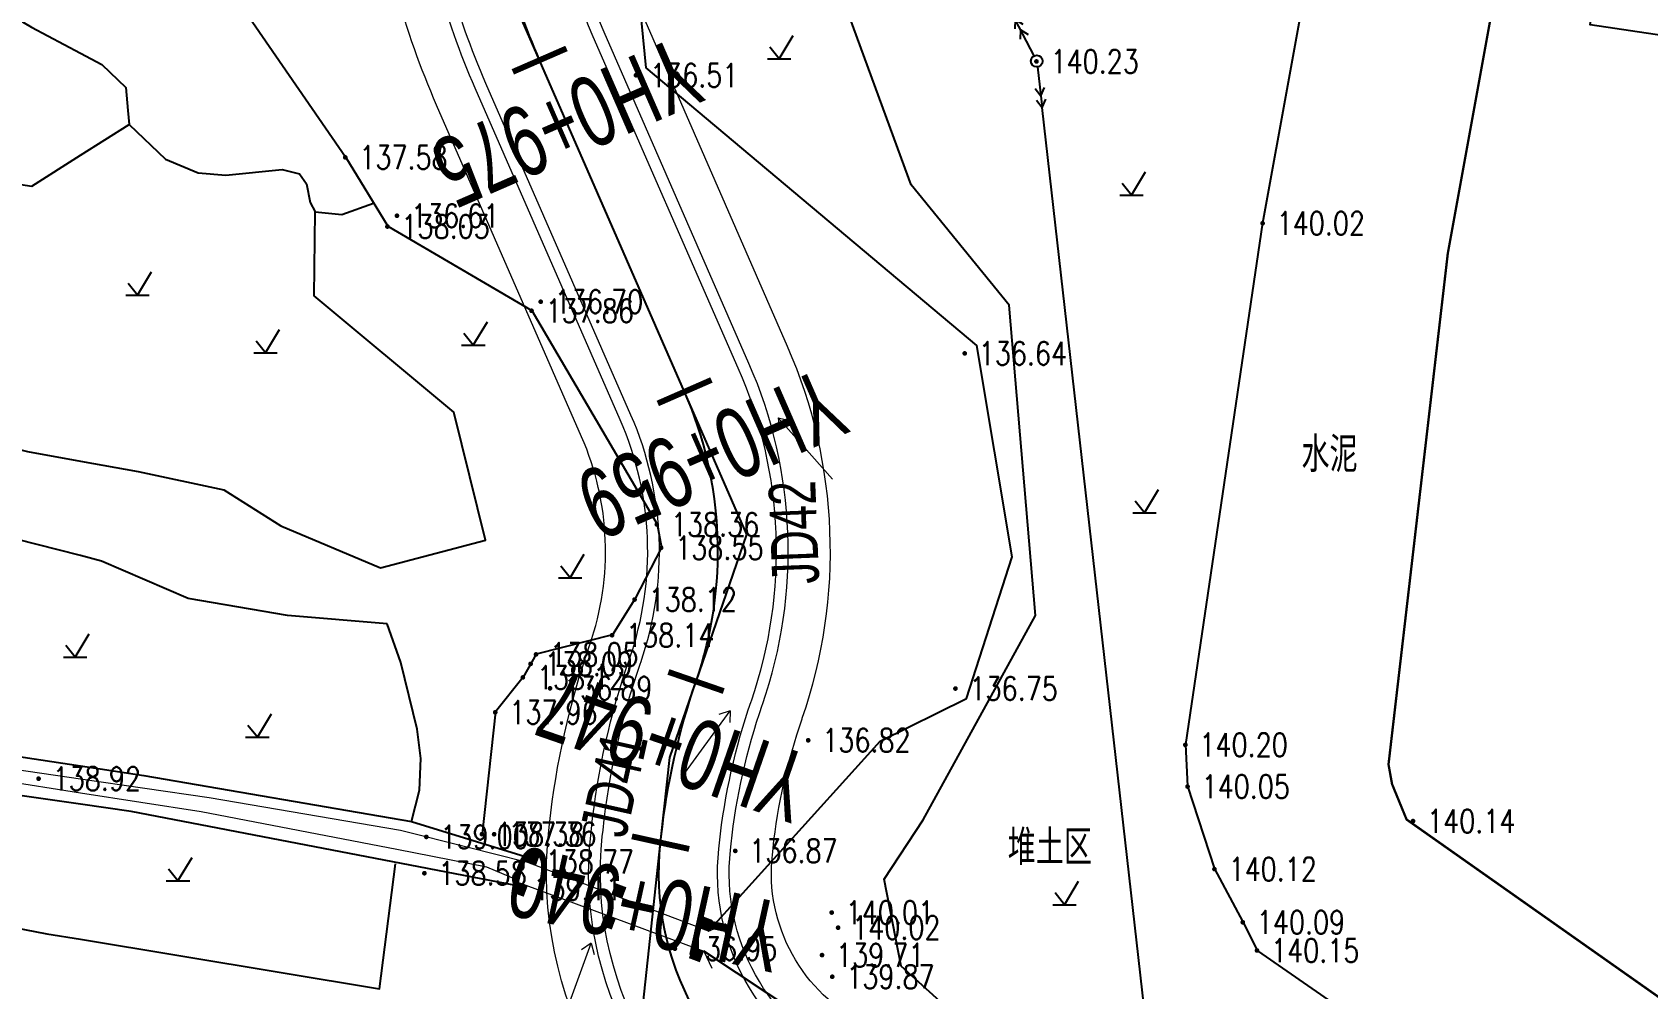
# Model space of a CAD drawing. Extents: x 529262 to 576451, y 2694391 to 2717535.
# Drawn here: x 562862.9 to 562931.9, y 2709965.1 to 2710005.9 of the extents above; entities that cross this region are included whole.
import ezdxf
from ezdxf.enums import TextEntityAlignment as Align

# ---------------------------------------------------------------- set-up
doc = ezdxf.new("R2010")
doc.units = 0
doc.linetypes.add('DASHED', pattern=[19.049999999999997, 12.7, -6.35])
for name, color, linetype in [('DLSS', 4, 'Continuous'), ('DMTZ', 8, 'Continuous'), ('GCD', 8, 'Continuous'), ('GXYZ', 8, 'Continuous'), ('JMD', 8, 'Continuous'), ('ZBTZ', 8, 'Continuous'), ('ZJ', 7, 'Continuous'), ('交点标注', 3, 'Continuous'), ('桩号标注_YH', 2, 'Continuous'), ('道路中线_04护管挡墙', 7, 'Continuous')]:
    doc.layers.add(name, color=color, linetype=linetype)
doc.layers.add('SXSS', color=5, linetype='Continuous', lineweight=0)
doc.styles.add('EICAD', font='fsdb_e.shx', dxfattribs={"width": 0.707, "height": 2, "bigfont": 'tjhzf.shx'})
doc.styles.add('HZ', font='rs.shx', dxfattribs={"width": 0.8, "bigfont": 'hztxt.shx'})
doc.styles.add('JieTuHzTxt', font='smsim.shx', dxfattribs={"width": 0.7, "bigfont": 'smfs.shx'})
doc.linetypes.add('10421', pattern='A,2,[150,AAA.SHX,S=0.5,R=0,X=0,Y=0.5],1e-11', length=2.00000000001)
doc.linetypes.add('10422', pattern='A,0.75,[150,AAA.SHX,S=0.5,R=0,X=0,Y=0.5],1.5,[177,AAA.SHX,S=1,R=0,X=0,Y=0.4],0.75', length=3)
doc.linetypes.add('1161', pattern='A,0,[149,AAA.SHX,S=0.15,R=0,X=0,Y=0],-1.6', length=1.6)

# ---------------------------------------------------------------- blocks, each defined once
blk = doc.blocks.new('GC200')
at = {"linetype": 'Continuous', "const_width": 0.2, "flags": 128}
blk.add_lwpolyline([(-0.1, 0, 1), (0.1, 0, 1)], format="xyb", close=True, dxfattribs=at)
blk = doc.blocks.new('gc013a')
at = {"linetype": 'Continuous'}
blk.add_line((0.5, 0), (4, 0), dxfattribs=at)
at = {"linetype": 'Continuous', "flags": 128}
for points in [[(2.307212344848719, -0.4000565770862801), (3, 0), (2.307212344848719, 0.4000565770862801)], [(3.307212344848719, -0.4000565770862801), (4, 0), (3.307212344848719, 0.4000565770862801)]]:
    blk.add_lwpolyline(points, dxfattribs=at)
blk = doc.blocks.new('gc170')
at = {"color": 8, "linetype": 'Continuous'}
blk.add_circle((0, 0), 0.5, dxfattribs=at)
blk = doc.blocks.new('gc002')
at = {"color": 8, "const_width": 1}
blk.add_lwpolyline([(-0.5, 0), (0.5, 0)], dxfattribs=at)
blk = doc.blocks.new('gc123')
at = {"color": 8}
for p, q in [((0, 0), (1.199999999999999, 2)), ((-1, 0), (1, 0)), ((0, 0), (-0.8, 1))]:
    blk.add_line(p, q, dxfattribs=at)
blk = doc.blocks.new('gc086')
at = {"color": 8}
for p, q in [((0, 0), (7, 0)), ((7, 0), (6.180847955711008, 0.573576436351046)), ((7, 0), (6.180847955711008, -0.5735764363510459))]:
    blk.add_line(p, q, dxfattribs=at)

msp = doc.modelspace()

# ---------------------------------------------------------------- linework, layer by layer
at = {"layer": 'DLSS', "color": 8, "linetype": 'Continuous', "flags": 128}
msp.add_lwpolyline([(563038.2438416504, 2709931.223491888, 0.1, 0.1, 0), (562966.8786278253, 2709942.108103587, 0, 0, 0), (562946.4925527946, 2709954.771397843, 0.1, 0.1, 0), (562921.6119565426, 2709972.296567929, 0.1, 0.1, 0), (562920.9920964125, 2709973.806154571, 0.1, 0.1, 0), (562920.8399471277, 2709974.64761827, 0.1, 0.1, 0), (562923.371514322, 2709996.462456997, 0.1, 0.1, 0), (562930.326830594, 2710034.713088881, 0.1, 0.1, 0), (562935.1148157731, 2710051.174042003, 0.1, 0.1, 0), (562937.4055534056, 2710055.327755739, 0.1, 0.1, 0), (562940.2684331408, 2710058.059657297, 0.1, 0.1, 0), (562943.8718650381, 2710058.762134088, 0.1, 0.1, 0), (562948.4177214288, 2710058.816309856, 0.1, 0.1, 0), (562977.7091552751, 2710053.473586807, 0.1, 0.1, 0), (562985.5665774998, 2710057.08133065, 0.1, 0.1, 0), (562987.7539077207, 2710059.751816646, 0.1, 0.1, 0), (562995.1118356802, 2710072.084533739, 0.1, 0.1, 0), (563000.6388324066, 2710082.70848201, 0.1, 0.1, 0), (563003.0546594326, 2710090.760104385, 0.1, 0.1, 0), (563015.0311345092, 2710156.121848729, 0.1, 0.1, 0), (563016.797734495, 2710162.617061611, 0.1, 0.1, 0), (563019.6672266686, 2710182.453985766, 0.1, 0.1, 0), (563022.5158180713, 2710187.214514984, 0.1, 0.1, 0), (563054.8048815724, 2710182.33383275, 0, 0, 0)], format="xyseb", dxfattribs=at)
msp.add_lwpolyline([(563036.8998505686, 2709923.316653579), (562965.2155413486, 2709934.004337864), (562961.269, 2709936.413), (562953.0481998122, 2709941.593689473), (562942.171, 2709948.033), (562915.2550259978, 2709966.685221607), (562914.631, 2709967.925), (562913.423, 2709970.193), (562912.273, 2709973.718), (562912.182, 2709975.499), (562915.477, 2709997.764), (562922.5298034113, 2710036.550760585), (562927.6181459123, 2710054.044333403), (562931.153652202, 2710061.396104855), (562936.6131519227, 2710065.9081356), (562942.819, 2710066.953), (562943.4014148702, 2710066.836055264), (562976.794, 2710060.756), (562981.176, 2710062.768), (562982.009, 2710063.785), (562988.996, 2710075.496), (562994.124, 2710085.353)], dxfattribs=at)
at = {"layer": 'DMTZ', "linetype": '10421', "flags": 128}
for points in [[(562891.8166494417, 2709967.535038125), (562899.1394838138, 2709975.644888867), (562902.8200962724, 2709977.468639547), (562904.7683959457, 2709983.505982164), (562903.2624399124, 2709992.527107473), (562889.1485425724, 2710004.377399077), (562888.1720488524, 2710014.440120168), (562892.0170040493, 2710025.356644837), (562907.5821357117, 2710037.435124342), (562915.7308289337, 2710052.907982566), (562926.1718915248, 2710065.285811061), (562942.7192776938, 2710077.383479033), (562966.058, 2710095.039), (562972.347, 2710098.743), (562983.6325137832, 2710105.188591555), (562991.4985892443, 2710115.352245288), (562993.3680060201, 2710123.005641459), (562992.6159091422, 2710137.583934959), (562993.0394131966, 2710142.441025252), (562986.618, 2710173.376), (562984.673, 2710176.861), (562984.959, 2710183.234), (562985.227, 2710186.761), (562985.505, 2710191.139), (562985.496, 2710195.611), (562987.925, 2710206.507), (562987.659, 2710214.081), (562987.0503370998, 2710219.351834981), (562986.4288645458, 2710223.86167368), (562983.956, 2710227.657), (562981.743, 2710231.341), (562978.703, 2710236.972), (562977.016, 2710238.306), (562974.952, 2710240.591), (562963.226, 2710254.464), (562961.996, 2710259.346), (562956.197, 2710270.005), (562954.182, 2710271.136), (562952.1821183463, 2710272.369292268), (562945.448, 2710273.573), (562941.9722198084, 2710275.348340238), (562933.8625664277, 2710280.929681491), (562932.831, 2710284.535)], [(562912.697524999, 2710268.628638103), (562918.954, 2710270.651), (562930.683, 2710268.81), (562938.776, 2710267.938), (562944.523, 2710266.64), (562947.749, 2710264.257), (562953.079, 2710260.269), (562955.015, 2710256.686), (562961.451, 2710242.961), (562962.2038917836, 2710241.418039085), (562966.056, 2710239.586), (562973.131, 2710233.709), (562974.4, 2710231.191), (562975.412, 2710227.837), (562978.203, 2710221.83), (562979.299, 2710216.339), (562980.734, 2710206.705), (562979.915, 2710202.895), (562978.949, 2710196.924), (562978.931, 2710192.473), (562978.359, 2710174.733), (562981.085, 2710166.161), (562983.669, 2710157.243), (562984.47, 2710154.475), (562984.378, 2710140.244), (562985.286, 2710133.966), (562984.33, 2710123.145), (562985.518, 2710120.925), (562984.491, 2710118.379), (562982.412, 2710115.054), (562975.939, 2710109.063), (562974.347, 2710108.91), (562967.275, 2710105.948), (562957.665, 2710099.694), (562943.384, 2710090.343), (562935.5545026783, 2710082.955486764), (562917.1496421429, 2710068.681368225), (562914.408, 2710066.425), (562909.606, 2710060.262), (562906.703, 2710054.48), (562901.009, 2710045.493), (562896.64, 2710038.14), (562893.7963543494, 2710036.489017495), (562887.714, 2710034.889), (562877.971, 2710032.034), (562874.1186918889, 2710026.750565472), (562869.711, 2710021.235), (562870.069, 2710013.38), (562870.746, 2710011.89), (562872.199, 2710006.551), (562876.316, 2710000.578), (562878.116, 2709997.625), (562884.268, 2709994.029), (562889.617, 2709984.908), (562889.802, 2709983.913), (562888.667, 2709981.702), (562887.706, 2709980.179), (562884.46, 2709979.359), (562883.897, 2709978.376), (562882.719, 2709976.888), (562882.151, 2709971.685)], [(562946.3556573046, 2709923.838995625), (562948.566, 2709930.971), (562948.633, 2709933.432), (562937.0960639099, 2709944.437140768), (562921.896, 2709952.03), (562918.364, 2709952.926), (562910.2347529638, 2709958.348098343), (562903.2059331439, 2709963.164066935), (562900.0394022064, 2709966.034082617), (562899.3047722558, 2709969.75615395), (562900.9793254972, 2709972.276592297), (562905.7661207394, 2709981.010660291), (562904.6426328702, 2709994.258623153), (562900.4653159056, 2709999.384179978), (562897.0798753364, 2710008.637345033), (562898.5098661137, 2710021.245783714), (562905.3662755601, 2710031.693481106), (562911.722, 2710039.337), (562924.4688246446, 2710058.08039107), (562946.0432966155, 2710074.760667488), (562975.6502299077, 2710096.721857496), (562988.842, 2710105.064), (562993.974, 2710104.948), (562996.879, 2710116.312), (562997.75, 2710120.364), (562997.082, 2710129.336), (562994.732, 2710142.188), (562994.501, 2710144.949), (562994.352, 2710147.194), (562995.44, 2710159.73), (562992.7035135151, 2710173.866704235), (562992.7274181499, 2710229.547779161), (562989.6004605325, 2710246.322072853), (562997.7137943158, 2710266.74513672), (563019.9490848735, 2710268.977917399)], [(562919.7891842717, 2709950.373293682), (562908.123773851, 2709957.881601466), (562898.4922166365, 2709962.10216409), (562891.6146494417, 2709966.671038125)]]:
    msp.add_lwpolyline(points, dxfattribs=at)
at = {"layer": 'DMTZ', "linetype": '10421'}
msp.add_lwpolyline([(562859.5496885957, 2710008.197754032), (562860.4245720296, 2710007.756496514), (562860.6910357117, 2710007.457269022, 0.1255013995457963), (562861.1248728071, 2710007.164552263), (562862.9047219246, 2710006.113727163), (562864.9976494417, 2710005.010503077)], format="xyb", dxfattribs=at)
for points in [[(562864.9976494417, 2710005.010503077), (562865.9105458664, 2710004.529297056), (562866.9309587152, 2710003.546300551), (562867.0205295983, 2710002.568038125)], [(562867.0205295983, 2710002.568038125), (562867.0756494417, 2710001.966038125)], [(562867.0756494417, 2710001.966038125), (562868.6314615234, 2710000.480592386), (562870.0316494417, 2709999.904038125), (562871.2063520472, 2709999.795531882), (562873.6148075075, 2710000.049980658), (562874.3466494418, 2709999.854038124), (562874.654674038, 2709999.429983391), (562874.8003824139, 2709998.639861105), (562875.0246494417, 2709998.242038125), (562876.1524999619, 2709998.121966196), (562877.5154876501, 2709998.610251124)]]:
    msp.add_lwpolyline(points, dxfattribs=at)
at = {"layer": 'DMTZ', "linetype": '10422', "elevation": 139.212, "flags": 128}
for points in [[(562858.1166239696, 2709975.619515066), (562864.9976494417, 2709974.590112403)], [(562864.9976494417, 2709974.590112403), (562867.7096494418, 2709974.176038125), (562879.1336494418, 2709972.213038125), (562884.3606494417, 2709970.609038125)]]:
    msp.add_lwpolyline(points, dxfattribs=at)
at = {"layer": 'DMTZ', "linetype": '10422', "flags": 128}
for points in [[(562864.9976494417, 2709972.958195246), (562858.1285775952, 2709973.934544731)], [(562883.9536494417, 2709969.405038124), (562867.1616494417, 2709972.643038125), (562864.9976494417, 2709972.958195246)]]:
    msp.add_lwpolyline(points, dxfattribs=at)
at = {"layer": 'GXYZ', "linetype": 'Continuous'}
msp.add_line((562910.7352319632, 2709961.455583697), (562906.0498401622, 2710002.685340528), dxfattribs=at)
at = {"layer": 'JMD', "linetype": 'Continuous', "flags": 128}
msp.add_lwpolyline([(562931.8593922233, 2710022.448340016), (562975.9692135592, 2710015.892327726), (562973.5569952416, 2709999.662565744), (562929.4471739057, 2710006.218578033)], close=True, dxfattribs=at)
at = {"layer": 'SXSS', "linetype": 'Continuous'}
for p, q in [((562891.8166494417, 2709967.535038125), (562883.9776494417, 2709970.510038124)), ((562883.6256494417, 2709969.640038125), (562891.6146494417, 2709966.671038125)), ((562891.8166494417, 2709967.535038125), (562892.5462447043, 2709967.863200817)), ((562891.6146494417, 2709966.671038125), (562891.9478406495, 2709965.943725524))]:
    msp.add_line(p, q, dxfattribs=at)
at = {"layer": 'SXSS', "linetype": 'Continuous', "elevation": 139.212, "flags": 128}
for points in [[(562864.9976494417, 2709974.024134961), (562858.0807375509, 2709975.02200412)], [(562864.9976494417, 2709973.41852486), (562858.1883712652, 2709974.496197927)], [(562883.9686494417, 2709970.494038125), (562881.499051194, 2709971.118783716), (562878.6686494417, 2709971.822038125), (562870.4916494417, 2709973.215038124), (562864.9976494417, 2709974.024134961)], [(562883.6286494418, 2709969.726038124), (562882.3536494417, 2709970.260038124), (562878.4990719967, 2709971.011068827), (562870.1517789802, 2709972.627178739), (562864.9976494417, 2709973.41852486)]]:
    msp.add_lwpolyline(points, dxfattribs=at)
at = {"layer": 'ZBTZ', "linetype": '1161'}
for points in [[(562864.9976494417, 2710000.649954771), (562867.0756494417, 2710001.966038125)], [(562860.0286623308, 2709999.77176553), (562862.9246494417, 2709999.337038124), (562864.9976494417, 2710000.649954771)], [(562873.5506494417, 2709984.826038125), (562877.8016494417, 2709983.034038125), (562882.2896494417, 2709984.217038125), (562880.9346494417, 2709989.679038125), (562874.9816494418, 2709994.651038125), (562875.0246494417, 2709998.242038125)], [(562857.6016494418, 2709989.260038124), (562862.7376494417, 2709988.011038125), (562864.9976494417, 2709987.599955214)], [(562864.9976494417, 2709987.599955214), (562867.4656494417, 2709987.151038125), (562871.1166494417, 2709986.372038125), (562873.5506494417, 2709984.826038125)], [(562864.9976494417, 2709983.56003429), (562862.2516494417, 2709984.270038125), (562858.2766494417, 2709984.738038125), (562855.4506494417, 2709984.269038124)], [(562878.0936494417, 2709980.652038124), (562873.8336494417, 2709981.006038125), (562869.5956494417, 2709981.736038125), (562865.9026494417, 2709983.326038125), (562864.9976494417, 2709983.56003429)]]:
    msp.add_lwpolyline(points, dxfattribs=at)
at = {"layer": 'ZBTZ', "linetype": 'Continuous'}
for points in [[(562879.1336494418, 2709972.213038125), (562879.4760824593, 2709973.555514593), (562879.5356494416, 2709974.897038125), (562879.3771248566, 2709976.150877372), (562878.6833255026, 2709978.999402363), (562878.0936494417, 2709980.652038124)], [(562864.9976494417, 2709967.181515954), (562877.7726494417, 2709965.064038124), (562878.4526494417, 2709970.399038124)], [(562857.364643859, 2709968.577508527), (562858.0366494417, 2709968.481038125), (562863.5646494417, 2709967.419038124), (562864.9976494417, 2709967.181515954)]]:
    msp.add_lwpolyline(points, dxfattribs=at)
at = {"layer": '交点标注', "linetype": 'DASHED'}
for p, q in [((562884.6026369545, 2710004.711350281), (562882.8049706849, 2710008.822941952)), ((562893.4533389275, 2709984.468175487), (562890.7905918658, 2709990.55836521)), ((562891.2789992649, 2709978.187022741), (562893.4533389275, 2709984.468175487)), ((562890.1582982662, 2709974.949582759), (562891.2686045578, 2709978.156994892)), ((562889.7926477749, 2709971.575183205), (562890.1582982662, 2709974.949582759)), ((562888.8561880196, 2709962.933079734), (562889.7637337024, 2709971.308350162))]:
    msp.add_line(p, q, dxfattribs=at)
at = {"layer": '桩号标注_YH', "const_width": 0.25}
for points in [[(562883.4568547063, 2710004.211667342), (562885.7484192029, 2710005.21103322)], [(562889.6452770752, 2709990.057611748), (562891.9359066563, 2709991.059118673)], [(562890.0977721657, 2709978.595926813), (562892.4602263643, 2709977.77811867)], [(562888.5430010653, 2709971.577258749), (562890.9844663397, 2709971.039441575)]]:
    msp.add_lwpolyline(points, dxfattribs=at)
at = {"layer": '道路中线_04护管挡墙', "color": 8, "lineweight": 0}
for points in [[(562894.3174478925, 2709954.921623279, -0.315968665332828), (562884.9916685558, 2709971.825451928), (562885.0205826282, 2709972.09228497, -0.05638933553166739), (562886.7326924964, 2709979.727186527), (562886.7430871994, 2709979.757214364, 0.1885458486890789), (562886.3925830697, 2709988.635471914), (562880.204628159, 2710002.788456984, -0.07437633164407141), (562877.5209170099, 2710012.728779487), (562877.5144305502, 2710012.784828377, -0.2532468583618447), (562884.5205091779, 2710030.282671382), (562893.4060524357, 2710037.67443242, 0.07496121067935523), (562902.3661758523, 2710047.741835769), (562907.993686104, 2710056.375860772, -0.02639073996865672), (562911.401281579, 2710061.045573769), (562916.0931161793, 2710066.810126691, -0.06283315534571511), (562926.0169002136, 2710076.282496034), (562954.0573531156, 2710097.013226211, -0.0113866968855014)], [(562895.1077816793, 2709956.538834615, -0.315968665333673), (562886.7811929858, 2709971.631538766), (562886.8101070583, 2709971.898371808, -0.05638933553278121), (562888.4336595194, 2709979.138364664), (562888.4440542236, 2709979.168392505, 0.1885458486876754), (562888.0418363684, 2709989.3565569), (562881.8538814574, 2710003.50954197, -0.07437633164534341), (562879.308982954, 2710012.935709862), (562879.302496494, 2710012.991758753, -0.2532468583597522), (562885.6716588831, 2710028.898888756), (562894.5572021409, 2710036.290649794, 0.0749612106799763), (562903.8741446314, 2710046.758967436), (562909.5016548833, 2710055.392992438, -0.02639073996868458), (562912.7973220397, 2710059.909320702), (562917.48915664, 2710065.673873624, -0.06283315534599104), (562927.0869769651, 2710074.835106747), (562955.1274298672, 2710095.565836925, -0.01138669688533842)], [(562895.3273188423, 2709956.988059986, -0.315968665330615), (562887.2782831052, 2709971.577673998), (562887.3071971777, 2709971.844507041, -0.05638933553342765), (562888.9061503591, 2709978.974803035), (562888.9165450637, 2709979.004830877, 0.1885458486853456), (562888.4999622847, 2709989.556858285), (562882.3120073735, 2710003.709843355, -0.07437633164497993), (562879.8056679384, 2710012.993190521), (562879.7991814784, 2710013.049239413, -0.2532468583656957), (562885.9914226901, 2710028.514504693), (562894.8769659479, 2710035.906265731, 0.07496121068161134), (562904.2930248479, 2710046.485948455), (562909.9205350997, 2710055.119973457, -0.02639073996774059), (562913.1851110565, 2710059.59369485), (562917.8769456568, 2710065.358247772, -0.06283315534626163), (562927.3842205072, 2710074.433054168), (562955.4246734093, 2710095.163784345, -0.01138669688573536)], [(562897.5226904722, 2709961.480313698, -0.3159686653240968), (562892.2491842997, 2709971.039026326), (562892.2780983722, 2709971.305859369, -0.05638933553354575), (562893.6310587565, 2709977.339186749), (562893.6414534661, 2709977.369214606, 0.1885458486826699), (562893.081221447, 2709991.559872136), (562886.8932665357, 2710005.712857206, -0.07437633164477393), (562884.772517783, 2710013.567997116), (562884.7660313231, 2710013.624046007, -0.2532468583634003), (562889.18906076, 2710024.670664065), (562898.0746040177, 2710032.062425103, 0.07496121068052783), (562908.4818270123, 2710043.755758639), (562914.1093372642, 2710052.389783642, -0.02639073996983502), (562917.0630012252, 2710056.437436331), (562921.7548358255, 2710062.201989253, -0.06283315534630464), (562930.3566559282, 2710070.412528373), (562958.3971088304, 2710091.14325855, -0.0113866968857458)], [(562897.7422276352, 2709961.929539069, -0.315968665316539), (562892.7462744191, 2709970.985161559), (562892.7751884916, 2709971.251994601, -0.05638933553433803), (562894.1035495963, 2709977.17562512), (562894.1139443063, 2709977.205652978, 0.1885458486812335), (562893.5393473632, 2709991.760173521), (562887.3513924519, 2710005.913158591, -0.07437633164432593), (562885.2692027674, 2710013.625477776), (562885.2627163075, 2710013.681526667, -0.2532468583613224), (562889.508824567, 2710024.286280002), (562898.3943678247, 2710031.67804104, 0.0749612106806906), (562908.9007072287, 2710043.482739658), (562914.5282174806, 2710052.11676466, -0.0263907399687928), (562917.4507902421, 2710056.121810479), (562922.1426248424, 2710061.886363401, -0.0628331553470635), (562930.6538994703, 2710070.010475793), (562958.6943523724, 2710090.74120597, -0.01138669688568715)], [(562898.5325614222, 2709963.546750405, -0.3159686653142271), (562894.5357988492, 2709970.791248397), (562894.5647129216, 2709971.05808144, -0.05638933553598739), (562895.8045166193, 2709976.586803257), (562895.8149113302, 2709976.616831117, 0.1885458486813898), (562895.1886006613, 2709992.481258508), (562889.0006457503, 2710006.634243578, -0.07437633164631591), (562887.0572687114, 2710013.83240815), (562887.0507822514, 2710013.888457042, -0.2532468583703579), (562890.6599742721, 2710022.902497376), (562899.5455175298, 2710030.294258414, 0.07496121068082033), (562910.4086760079, 2710042.499871325), (562916.0361862598, 2710051.133896327, -0.02639073996883087), (562918.8468307027, 2710054.985557412), (562923.538665303, 2710060.750110334, -0.06283315534744076), (562931.7239762219, 2710068.563086507), (562959.764429124, 2710089.293816684, -0.01138669688550344)]]:
    msp.add_lwpolyline(points, format="xyb", dxfattribs=at)
at = {"layer": '道路中线_04护管挡墙', "color": 1}
msp.add_lwpolyline([(562896.4250046572, 2709959.234186842, -0.3159686653280348), (562889.7637337025, 2709971.308350162), (562889.7926477749, 2709971.575183205, -0.05638933553337461), (562891.2686045577, 2709978.156994892), (562891.2789992649, 2709978.187022741, 0.188545848683811), (562890.7905918658, 2709990.55836521), (562884.6026369546, 2710004.711350281, -0.07437633164679001), (562882.2890928607, 2710013.280593819), (562882.2826064008, 2710013.33664271, -0.2532468583647393), (562887.590241725, 2710026.592584379), (562896.4757849828, 2710033.984345417, 0.07496121068084573), (562906.38742593, 2710045.120853547), (562912.014936182, 2710053.754878549, -0.02639073996873545), (562915.1240561409, 2710058.01556559), (562919.8158907412, 2710063.780118512, -0.06283315534606902), (562928.8704382177, 2710072.42279127), (562956.9108911199, 2710093.153521447, -0.01138669688641116)], format="xyb", dxfattribs=at)

# ---------------------------------------------------------------- block references
at = {"layer": 'GCD', "linetype": 'Continuous'}
ref = msp.add_blockref('GC200', (562888.7155155526, 2710004.065450731, 136.51), dxfattribs=dict(at, xscale=0.5, yscale=0.5, zscale=0.5))
ref.add_attrib('height', '136.51', dxfattribs={"linetype": 'Continuous', "height": 1, "style": 'HZ', "width": 0.8}).set_placement((562889.3155155525, 2710004.065450731, 136.51), align=Align.MIDDLE_LEFT)
at = {"layer": 'GCD', "color": 3, "linetype": 'Continuous'}
ref = msp.add_blockref('GC200', (562905.8116552576, 2710004.65718991, 140.228), dxfattribs=dict(at, xscale=0.5, yscale=0.5, zscale=0.5))
ref.add_attrib('height', '140.23', dxfattribs={"linetype": 'Continuous', "height": 1, "style": 'HZ', "width": 0.8}).set_placement((562906.4116552576, 2710004.65718991, 140.228), align=Align.MIDDLE_LEFT)
ref = msp.add_blockref('GC200', (562876.3036552576, 2710000.562189911, 137.583), dxfattribs=dict(at, xscale=0.5, yscale=0.5, zscale=0.5))
ref.add_attrib('height', '137.58', dxfattribs={"linetype": 'Continuous', "height": 1, "style": 'HZ', "width": 0.8}).set_placement((562876.9036552575, 2710000.562189911, 137.583), align=Align.MIDDLE_LEFT)
ref = msp.add_blockref('GC200', (562878.5105873079, 2709998.069490734, 136.606), dxfattribs=dict(at, xscale=0.5, yscale=0.5, zscale=0.5))
ref.add_attrib('height', '136.61', dxfattribs={"linetype": 'Continuous', "height": 1, "style": 'HZ', "width": 0.8}).set_placement((562879.1105873078, 2709998.069490734, 136.606), align=Align.MIDDLE_LEFT)
ref = msp.add_blockref('GC200', (562878.1036552576, 2709997.60918991, 138.03), dxfattribs=dict(at, xscale=0.5, yscale=0.5, zscale=0.5))
ref.add_attrib('height', '138.03', dxfattribs={"linetype": 'Continuous', "height": 1, "style": 'HZ', "width": 0.8}).set_placement((562878.7036552576, 2709997.60918991, 138.03), align=Align.MIDDLE_LEFT)
ref = msp.add_blockref('GC200', (562915.4646552575, 2709997.74818991, 140.02), dxfattribs=dict(at, xscale=0.5, yscale=0.5, zscale=0.5))
ref.add_attrib('height', '140.02', dxfattribs={"linetype": 'Continuous', "height": 1, "style": 'HZ', "width": 0.8}).set_placement((562916.0646552575, 2709997.74818991, 140.02), align=Align.MIDDLE_LEFT)
at = {"layer": 'GCD', "linetype": 'Continuous'}
ref = msp.add_blockref('GC200', (562884.6471748381, 2709994.40012451, 136.7), dxfattribs=dict(at, xscale=0.5, yscale=0.5, zscale=0.5))
ref.add_attrib('height', '136.70', dxfattribs={"linetype": 'Continuous', "height": 1, "style": 'HZ', "width": 0.8}).set_placement((562885.2471748381, 2709994.40012451, 136.7), align=Align.MIDDLE_LEFT)
at = {"layer": 'GCD', "color": 3, "linetype": 'Continuous'}
ref = msp.add_blockref('GC200', (562884.2556552576, 2709994.01318991, 137.856), dxfattribs=dict(at, xscale=0.5, yscale=0.5, zscale=0.5))
ref.add_attrib('height', '137.86', dxfattribs={"linetype": 'Continuous', "height": 1, "style": 'HZ', "width": 0.8}).set_placement((562884.8556552576, 2709994.01318991, 137.856), align=Align.MIDDLE_LEFT)
at = {"layer": 'GCD', "linetype": 'Continuous'}
ref = msp.add_blockref('GC200', (562902.7481305585, 2709992.193997185, 136.64), dxfattribs=dict(at, xscale=0.5, yscale=0.5, zscale=0.5))
ref.add_attrib('height', '136.64', dxfattribs={"linetype": 'Continuous', "height": 1, "style": 'HZ', "width": 0.8}).set_placement((562903.3481305585, 2709992.193997185, 136.64), align=Align.MIDDLE_LEFT)
at = {"layer": 'GCD', "color": 3, "linetype": 'Continuous'}
ref = msp.add_blockref('GC200', (562889.6046552575, 2709984.89218991, 138.359), dxfattribs=dict(at, xscale=0.5, yscale=0.5, zscale=0.5))
ref.add_attrib('height', '138.36', dxfattribs={"linetype": 'Continuous', "height": 1, "style": 'HZ', "width": 0.8}).set_placement((562890.2046552575, 2709984.89218991, 138.359), align=Align.MIDDLE_LEFT)
ref = msp.add_blockref('GC200', (562889.7896552576, 2709983.897189911, 138.55), dxfattribs=dict(at, xscale=0.5, yscale=0.5, zscale=0.5))
ref.add_attrib('height', '138.55', dxfattribs={"linetype": 'Continuous', "height": 1, "style": 'HZ', "width": 0.8}).set_placement((562890.3896552576, 2709983.897189911, 138.55), align=Align.MIDDLE_LEFT)
ref = msp.add_blockref('GC200', (562888.6546552576, 2709981.68618991, 138.122), dxfattribs=dict(at, xscale=0.5, yscale=0.5, zscale=0.5))
ref.add_attrib('height', '138.12', dxfattribs={"linetype": 'Continuous', "height": 1, "style": 'HZ', "width": 0.8}).set_placement((562889.2546552576, 2709981.68618991, 138.122), align=Align.MIDDLE_LEFT)
ref = msp.add_blockref('GC200', (562887.6936552576, 2709980.16318991, 138.139), dxfattribs=dict(at, xscale=0.5, yscale=0.5, zscale=0.5))
ref.add_attrib('height', '138.14', dxfattribs={"linetype": 'Continuous', "height": 1, "style": 'HZ', "width": 0.8}).set_placement((562888.2936552576, 2709980.16318991, 138.139), align=Align.MIDDLE_LEFT)
ref = msp.add_blockref('GC200', (562884.4476552575, 2709979.343189911, 138.045), dxfattribs=dict(at, xscale=0.5, yscale=0.5, zscale=0.5))
ref.add_attrib('height', '138.05', dxfattribs={"linetype": 'Continuous', "height": 1, "style": 'HZ', "width": 0.8}).set_placement((562885.0476552575, 2709979.343189911, 138.045), align=Align.MIDDLE_LEFT)
ref = msp.add_blockref('GC200', (562884.215921744, 2709978.940747875, 138.092), dxfattribs=dict(at, xscale=0.5, yscale=0.5, zscale=0.5))
ref.add_attrib('height', '138.09', dxfattribs={"linetype": 'Continuous', "height": 1, "style": 'HZ', "width": 0.8}).set_placement((562884.815921744, 2709978.940747875, 138.092), align=Align.MIDDLE_LEFT)
ref = msp.add_blockref('GC200', (562883.8846552576, 2709978.360189911, 138.124), dxfattribs=dict(at, xscale=0.5, yscale=0.5, zscale=0.5))
ref.add_attrib('height', '138.12', dxfattribs={"linetype": 'Continuous', "height": 1, "style": 'HZ', "width": 0.8}).set_placement((562884.4846552575, 2709978.360189911, 138.124), align=Align.MIDDLE_LEFT)
ref = msp.add_blockref('GC200', (562885.045498623, 2709977.896149211, 136.889), dxfattribs=dict(at, xscale=0.5, yscale=0.5, zscale=0.5))
ref.add_attrib('height', '136.89', dxfattribs={"linetype": 'Continuous', "height": 1, "style": 'HZ', "width": 0.8}).set_placement((562885.645498623, 2709977.896149211, 136.889), align=Align.MIDDLE_LEFT)
at = {"layer": 'GCD', "linetype": 'Continuous'}
ref = msp.add_blockref('GC200', (562902.3531614509, 2709977.886068337, 136.75), dxfattribs=dict(at, xscale=0.5, yscale=0.5, zscale=0.5))
ref.add_attrib('height', '136.75', dxfattribs={"linetype": 'Continuous', "height": 1, "style": 'HZ', "width": 0.8}).set_placement((562902.9531614509, 2709977.886068337, 136.75), align=Align.MIDDLE_LEFT)
at = {"layer": 'GCD', "color": 3, "linetype": 'Continuous'}
ref = msp.add_blockref('GC200', (562882.7066552576, 2709976.87218991, 137.964), dxfattribs=dict(at, xscale=0.5, yscale=0.5, zscale=0.5))
ref.add_attrib('height', '137.96', dxfattribs={"linetype": 'Continuous', "height": 1, "style": 'HZ', "width": 0.8}).set_placement((562883.3066552576, 2709976.87218991, 137.964), align=Align.MIDDLE_LEFT)
at = {"layer": 'GCD', "linetype": 'Continuous'}
ref = msp.add_blockref('GC200', (562896.0666728154, 2709975.67842888, 136.82), dxfattribs=dict(at, xscale=0.5, yscale=0.5, zscale=0.5))
ref.add_attrib('height', '136.82', dxfattribs={"linetype": 'Continuous', "height": 1, "style": 'HZ', "width": 0.8}).set_placement((562896.6666728153, 2709975.67842888, 136.82), align=Align.MIDDLE_LEFT)
at = {"layer": 'GCD', "color": 3, "linetype": 'Continuous'}
ref = msp.add_blockref('GC200', (562912.1696552576, 2709975.48318991, 140.196), dxfattribs=dict(at, xscale=0.5, yscale=0.5, zscale=0.5))
ref.add_attrib('height', '140.20', dxfattribs={"linetype": 'Continuous', "height": 1, "style": 'HZ', "width": 0.8}).set_placement((562912.7696552576, 2709975.48318991, 140.196), align=Align.MIDDLE_LEFT)
ref = msp.add_blockref('GC200', (562863.2126552576, 2709974.039189911, 138.919), dxfattribs=dict(at, xscale=0.5, yscale=0.5, zscale=0.5))
ref.add_attrib('height', '138.92', dxfattribs={"linetype": 'Continuous', "height": 1, "style": 'HZ', "width": 0.8}).set_placement((562863.8126552575, 2709974.039189911, 138.919), align=Align.MIDDLE_LEFT)
ref = msp.add_blockref('GC200', (562912.2606552576, 2709973.70218991, 140.053), dxfattribs=dict(at, xscale=0.5, yscale=0.5, zscale=0.5))
ref.add_attrib('height', '140.05', dxfattribs={"linetype": 'Continuous', "height": 1, "style": 'HZ', "width": 0.8}).set_placement((562912.8606552576, 2709973.70218991, 140.053), align=Align.MIDDLE_LEFT)
ref = msp.add_blockref('GC200', (562882.1386552575, 2709971.66918991, 138.384), dxfattribs=dict(at, xscale=0.5, yscale=0.5, zscale=0.5))
ref.add_attrib('height', '138.38', dxfattribs={"linetype": 'Continuous', "height": 1, "style": 'HZ', "width": 0.8}).set_placement((562882.7386552575, 2709971.66918991, 138.384), align=Align.MIDDLE_LEFT)
ref = msp.add_blockref('GC200', (562882.6603230865, 2709971.667177007, 137.361), dxfattribs=dict(at, xscale=0.5, yscale=0.5, zscale=0.5))
ref.add_attrib('height', '137.36', dxfattribs={"linetype": 'Continuous', "height": 1, "style": 'HZ', "width": 0.8}).set_placement((562883.2603230865, 2709971.667177007, 137.361), align=Align.MIDDLE_LEFT)
ref = msp.add_blockref('GC200', (562921.8866552575, 2709972.22918991, 140.141), dxfattribs=dict(at, xscale=0.5, yscale=0.5, zscale=0.5))
ref.add_attrib('height', '140.14', dxfattribs={"linetype": 'Continuous', "height": 1, "style": 'HZ', "width": 0.8}).set_placement((562922.4866552575, 2709972.22918991, 140.141), align=Align.MIDDLE_LEFT)
ref = msp.add_blockref('GC200', (562879.7656552576, 2709971.55318991, 139), dxfattribs=dict(at, xscale=0.5, yscale=0.5, zscale=0.5))
ref.add_attrib('height', '139.00', dxfattribs={"linetype": 'Continuous', "height": 1, "style": 'HZ', "width": 0.8}).set_placement((562880.3656552576, 2709971.55318991, 139), align=Align.MIDDLE_LEFT)
at = {"layer": 'GCD', "linetype": 'Continuous'}
ref = msp.add_blockref('GC200', (562892.9528260642, 2709970.957195434, 136.87), dxfattribs=dict(at, xscale=0.5, yscale=0.5, zscale=0.5))
ref.add_attrib('height', '136.87', dxfattribs={"linetype": 'Continuous', "height": 1, "style": 'HZ', "width": 0.8}).set_placement((562893.5528260642, 2709970.957195434, 136.87), align=Align.MIDDLE_LEFT)
at = {"layer": 'GCD', "color": 3, "linetype": 'Continuous'}
ref = msp.add_blockref('GC200', (562884.2616552575, 2709970.49318991, 138.773), dxfattribs=dict(at, xscale=0.5, yscale=0.5, zscale=0.5))
ref.add_attrib('height', '138.77', dxfattribs={"linetype": 'Continuous', "height": 1, "style": 'HZ', "width": 0.8}).set_placement((562884.8616552575, 2709970.49318991, 138.773), align=Align.MIDDLE_LEFT)
ref = msp.add_blockref('GC200', (562879.6826552575, 2709970.00318991, 138.575), dxfattribs=dict(at, xscale=0.5, yscale=0.5, zscale=0.5))
ref.add_attrib('height', '138.58', dxfattribs={"linetype": 'Continuous', "height": 1, "style": 'HZ', "width": 0.8}).set_placement((562880.2826552575, 2709970.00318991, 138.575), align=Align.MIDDLE_LEFT)
ref = msp.add_blockref('GC200', (562913.4106552575, 2709970.17718991, 140.116), dxfattribs=dict(at, xscale=0.5, yscale=0.5, zscale=0.5))
ref.add_attrib('height', '140.12', dxfattribs={"linetype": 'Continuous', "height": 1, "style": 'HZ', "width": 0.8}).set_placement((562914.0106552575, 2709970.17718991, 140.116), align=Align.MIDDLE_LEFT)
ref = msp.add_blockref('GC200', (562883.7316552575, 2709969.35118991, 139.106), dxfattribs=dict(at, xscale=0.5, yscale=0.5, zscale=0.5))
ref.add_attrib('height', '139.11', dxfattribs={"linetype": 'Continuous', "height": 1, "style": 'HZ', "width": 0.8}).set_placement((562884.3316552575, 2709969.35118991, 139.106), align=Align.MIDDLE_LEFT)
ref = msp.add_blockref('GC200', (562897.0706552576, 2709968.32418991, 140.005), dxfattribs=dict(at, xscale=0.5, yscale=0.5, zscale=0.5))
ref.add_attrib('height', '140.01', dxfattribs={"linetype": 'Continuous', "height": 1, "style": 'HZ', "width": 0.8}).set_placement((562897.6706552575, 2709968.32418991, 140.005), align=Align.MIDDLE_LEFT)
ref = msp.add_blockref('GC200', (562897.3436552576, 2709967.67718991, 140.02), dxfattribs=dict(at, xscale=0.5, yscale=0.5, zscale=0.5))
ref.add_attrib('height', '140.02', dxfattribs={"linetype": 'Continuous', "height": 1, "style": 'HZ', "width": 0.8}).set_placement((562897.9436552576, 2709967.67718991, 140.02), align=Align.MIDDLE_LEFT)
ref = msp.add_blockref('GC200', (562914.6186552576, 2709967.90918991, 140.088), dxfattribs=dict(at, xscale=0.5, yscale=0.5, zscale=0.5))
ref.add_attrib('height', '140.09', dxfattribs={"linetype": 'Continuous', "height": 1, "style": 'HZ', "width": 0.8}).set_placement((562915.2186552576, 2709967.90918991, 140.088), align=Align.MIDDLE_LEFT)
at = {"layer": 'GCD', "linetype": 'Continuous'}
ref = msp.add_blockref('GC200', (562890.3759042376, 2709966.780113178, 136.95), dxfattribs=dict(at, xscale=0.5, yscale=0.5, zscale=0.5))
ref.add_attrib('height', '136.95', dxfattribs={"linetype": 'Continuous', "height": 1, "style": 'HZ', "width": 0.8}).set_placement((562890.9759042376, 2709966.780113178, 136.95), align=Align.MIDDLE_LEFT)
at = {"layer": 'GCD', "color": 3, "linetype": 'Continuous'}
ref = msp.add_blockref('GC200', (562896.6576552576, 2709966.50718991, 139.709), dxfattribs=dict(at, xscale=0.5, yscale=0.5, zscale=0.5))
ref.add_attrib('height', '139.71', dxfattribs={"linetype": 'Continuous', "height": 1, "style": 'HZ', "width": 0.8}).set_placement((562897.2576552576, 2709966.50718991, 139.709), align=Align.MIDDLE_LEFT)
ref = msp.add_blockref('GC200', (562915.2256552576, 2709966.70518991, 140.148), dxfattribs=dict(at, xscale=0.5, yscale=0.5, zscale=0.5))
ref.add_attrib('height', '140.15', dxfattribs={"linetype": 'Continuous', "height": 1, "style": 'HZ', "width": 0.8}).set_placement((562915.8256552576, 2709966.70518991, 140.148), align=Align.MIDDLE_LEFT)
ref = msp.add_blockref('GC200', (562897.0926552576, 2709965.58418991, 139.867), dxfattribs=dict(at, xscale=0.5, yscale=0.5, zscale=0.5))
ref.add_attrib('height', '139.87', dxfattribs={"linetype": 'Continuous', "height": 1, "style": 'HZ', "width": 0.8}).set_placement((562897.6926552575, 2709965.58418991, 139.867), align=Align.MIDDLE_LEFT)
at = {"layer": 'GXYZ', "linetype": 'Continuous'}
for xscale, yscale, rotation in [(0.5000000001622092, 0.5000000001622092, 117.3546159151097), (0.5000000001162194, 0.5000000001162194, 276.4833373317717)]:
    msp.add_blockref('gc013a', (562905.8240116423, 2710004.672549999), dxfattribs=dict(at, xscale=xscale, yscale=yscale, rotation=rotation))
at = {"layer": 'GXYZ', "linetype": 'Continuous', "xscale": 0.5, "yscale": 0.5}
msp.add_blockref('gc170', (562905.8240116423, 2710004.672549999), dxfattribs=at)
at = {"layer": 'SXSS', "linetype": 'Continuous'}
for name, p, xscale, yscale, zscale, rotation in [('gc086', (562897.1106789102, 2709986.825513682), 0.5000000001659738, 0.5000000001659738, 0.5000000001659738, 131.654548259101), ('gc086', (562890.6782235221, 2709974.103256739), 0.4999999998102193, 0.4999999998102193, 0.4999999998102193, 54.11013115924489), ('gc002', (562884.3000880402, 2709970.655066915), 0.4999999999242338, 0.4999999999242338, 0.4999999999242338, 159.2176105652443), ('gc002', (562883.7729005433, 2709969.31860833), 0.500000000053222, 0.500000000053222, 0.500000000053222, 339.6131215744822), ('gc002', (562887.9858543456, 2709969.256271819), 0.4999999999242338, 0.4999999999242338, 0.4999999999242338, 159.2176105652443), ('gc002', (562887.533060095, 2709967.921197677), 0.500000000053222, 0.500000000053222, 0.500000000053222, 339.6131215744822), ('gc002', (562891.6716206509, 2709967.857476723), 0.4999999999242338, 0.4999999999242338, 0.4999999999242338, 159.2176105652443), ('gc086', (562885.6075619449, 2709963.728575364), 0.4999999998442416, 0.4999999998442416, 0.4999999998442416, 70.13128872189598), ('gc002', (562891.2932196467, 2709966.523787023), 0.500000000053222, 0.500000000053222, 0.500000000053222, 339.6131215744822)]:
    msp.add_blockref(name, p, dxfattribs=dict(at, xscale=xscale, yscale=yscale, zscale=zscale, rotation=rotation))
at = {"layer": 'ZBTZ', "linetype": 'Continuous', "xscale": 0.5, "yscale": 0.5}
for p in [(562894.8267323723, 2710004.765308362), (562909.8688887779, 2709998.943164022), (562867.4319824184, 2709994.679422738), (562881.7698710483, 2709992.546982928), (562872.9003830088, 2709992.21379391), (562910.4189343498, 2709985.383054612), (562885.9045228728, 2709982.61781476), (562864.7761064671, 2709979.219626437), (562872.5515312594, 2709975.805669733), (562869.1625251457, 2709969.672371264), (562907.0122276751, 2709968.660659175)]:
    msp.add_blockref('gc123', p, dxfattribs=at)

# ---------------------------------------------------------------- texts
at = {"layer": 'DLSS', "color": 8, "linetype": 'Continuous', "style": 'HZ', "width": 0.8}
msp.add_text('水泥', height=1.5, dxfattribs=at).set_placement((562918.3221576886, 2709987.954258929), align=Align.MIDDLE)
at = {"layer": 'ZJ', "color": 8, "linetype": 'Continuous', "style": 'HZ', "width": 0.8}
msp.add_text('堆土区', height=1.5, dxfattribs=at).set_placement((562906.3830654335, 2709971.181419719), align=Align.MIDDLE)
at = {"layer": '交点标注', "style": 'EICAD', "width": 0.707}
for s, rotation, p in [('JD42', 92.26080217120735, (562895.4517821609, 2709984.547071893)), ('JD41', 77.3606443666619, (562887.7740748064, 2709973.815407672))]:
    msp.add_text(s, height=2, rotation=rotation, dxfattribs=at).set_placement(p, align=Align.MIDDLE_CENTER)
at = {"layer": '桩号标注_YH', "style": 'JieTuHzTxt', "width": 0.7}
for s, rotation, p in [('YH0+975', 203.5623226217831, (562884.8025101302, 2710004.253037381)), ('YH0+959', 203.6158659618203, (562890.9908932509, 2709990.100239294)), ('YH0+947', 160.9057383743659, (562891.1154376363, 2709977.714531902)), ('YH0+940', 167.5770294113659, (562889.6561702675, 2709970.820057107))]:
    msp.add_text(s, height=3, rotation=rotation, dxfattribs=at).set_placement(p, align=Align.BOTTOM_CENTER)

doc.saveas('drawing.dxf')
